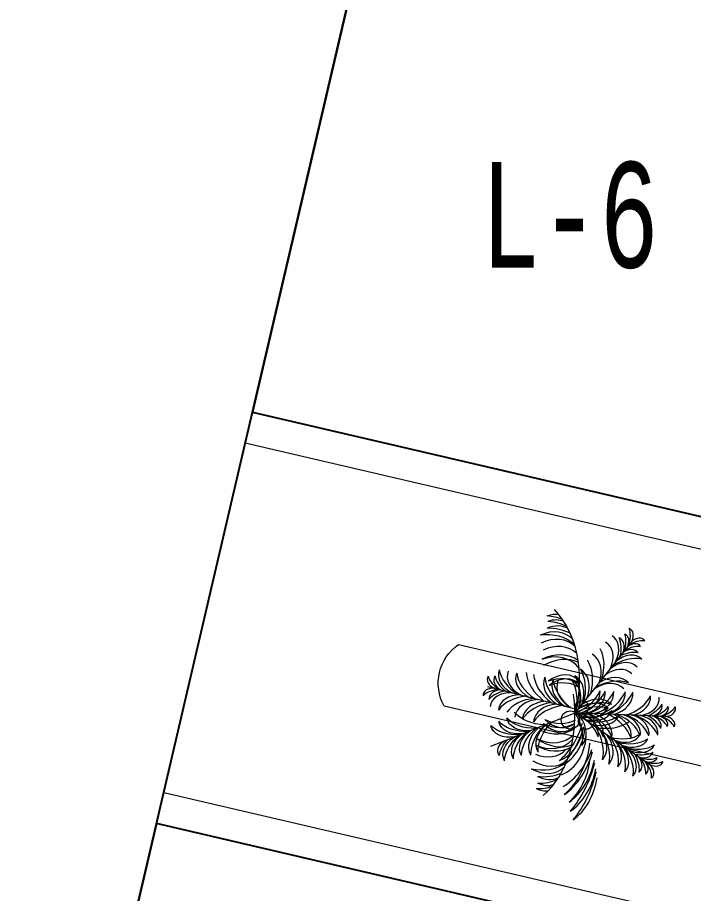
# Model space of a CAD drawing. Header units: millimetres. Extents: x 474016 to 477875, y 2288607 to 2292200.
# Drawn here: x 474050.51 to 474082.5, y 2288996.87 to 2289038.34 of the extents above; entities that cross this region are included whole.
import ezdxf
from ezdxf.enums import TextEntityAlignment as Align

# ---------------------------------------------------------------- set-up
doc = ezdxf.new("R2010")
doc.units = ezdxf.units.MM
doc.header["$LTSCALE"] = 50
for name, color, linetype, lineweight in [('BANQUETA', 251, 'Continuous', 5), ('JARDIN-HP', 64, 'Continuous', 5), ('JARDINES', 98, 'Continuous', 13), ('MANZANAS', 4, 'Continuous', 15)]:
    doc.layers.add(name, color=color, linetype=linetype, lineweight=lineweight)
for name, color, linetype in [('CVL_LOTIF', 1, 'Continuous'), ('POLIG. FISICO-TOPOGRAF', 194, 'Continuous'), ('POLIGONALGRAL', 7, 'Continuous')]:
    doc.layers.add(name, color=color, linetype=linetype)
doc.layers.add('MZ Y LT', color=7, linetype='Continuous', lineweight=13, true_color=0x0d2bf2)
doc.styles.add('MONOTXT4', font='MONOTXT4.shx', dxfattribs={"width": 0.55})

# ---------------------------------------------------------------- blocks, each defined once
blk = doc.blocks.new('A$C41BB26E9')
at = {"color": 0}
for p in [(1.999, 1.925), (3.251, -3.539)]:
    blk.add_line(p, (2.054, -0.938), dxfattribs=at)
at = {"color": 56}
for p, q in [((3.546, 1.506), (2.054, -0.938)), ((-0.293, 0.701), (2.054, -0.938)), ((1.382, -3.752), (1.923, -0.941))]:
    blk.add_line(p, q, dxfattribs=at)
for centre, radius in [((1.869, -0.738), 0.217), ((2.303, -0.578), 0.243), ((2.284, -1.082), 0.287)]:
    blk.add_circle(centre, radius)
at = {"color": 56, "true_color": 0x7a7a00}
for centre, major_axis, ratio, start_param, end_param in [((1.739, 1.845), (-0.007, 0.369), 0.723404, -1.366779, 0.20531), ((2.262, 1.855), (-0.007, 0.369), 0.723404, -0.20531, 1.366779), ((2.602, 1.398), (-0.018, 0.909), 0.723404, 0.433471, 1.121531), ((1.417, 1.375), (-0.018, 0.909), 0.723404, -1.121531, -0.433471), ((1.743, 1.62), (-0.007, 0.369), 0.723404, -1.366779, 0.20531), ((1.421, 1.15), (-0.018, 0.909), 0.723404, -1.121531, -0.433471), ((2.266, 1.63), (-0.007, 0.369), 0.723404, -0.20531, 1.366779), ((2.606, 1.173), (-0.018, 0.909), 0.723404, 0.433471, 1.121531), ((1.473, 0.902), (-0.015, 0.782), 0.723404, -1.305586, 0.091225), ((1.695, 1.314), (-0.009, 0.47), 0.723404, -1.190837, 0.194817), ((1.346, 0.731), (-0.022, 1.114), 0.723404, -0.994705, -0.373636), ((2.326, 1.326), (-0.009, 0.47), 0.723404, -0.194817, 1.190837), ((2.697, 0.758), (-0.022, 1.114), 0.723404, 0.373636, 0.994705), ((2.564, 0.923), (-0.015, 0.782), 0.723404, -0.091225, 1.305586), ((2.925, 0.425), (-0.026, 1.348), 0.723404, 0.312027, 1.166602), ((3.166, 1.386), (0.192, 0.315), 0.723404, -1.366779, 0.20531), ((2.642, 1.163), (0.473, 0.776), 0.723404, -1.121531, -0.433471), ((2.76, 1.355), (0.473, 0.776), 0.723404, -1.121531, -0.433471), ((3.283, 1.579), (0.192, 0.315), 0.723404, -1.366779, 0.20531), ((3.73, 1.306), (0.192, 0.315), 0.723404, -0.20531, 1.366779), ((1.457, 0.572), (-0.016, 0.83), 0.723404, -1.24346, 0.110756), ((1.116, 0.031), (-0.027, 1.414), 0.723404, -1.115718, -0.281779), ((2.593, 0.594), (-0.016, 0.83), 0.723404, -0.110756, 1.24346), ((2.954, 0.066), (-0.027, 1.414), 0.723404, 0.281779, 1.115718), ((2.361, 0.656), (0.432, 0.708), 0.723404, -1.24346, 0.110756), ((1.784, 0.383), (0.737, 1.208), 0.723404, -1.115718, -0.281779), ((2.552, 0.926), (0.407, 0.667), 0.723404, -1.305586, 0.091225), ((1.99, 0.678), (0.702, 1.151), 0.723404, -1.166602, -0.312027), ((2.961, 1.155), (0.245, 0.401), 0.723404, -1.190837, 0.194817), ((2.354, 0.85), (0.58, 0.951), 0.723404, -0.994705, -0.373636), ((3.654, 0.546), (0.473, 0.776), 0.723404, 0.433471, 1.121531), ((3.613, 1.114), (0.192, 0.315), 0.723404, -0.20531, 1.366779), ((3.771, 0.738), (0.473, 0.776), 0.723404, 0.433471, 1.121531), ((-0.082, 0.873), (-0.303, 0.211), 0.723404, -0.20531, 1.366779), ((0.487, 0.878), (-0.745, 0.52), 0.723404, 0.433471, 1.121531), ((2.599, 0.32), (-0.016, 0.83), 0.723404, -0.110756, 1.24346), ((2.96, -0.208), (-0.027, 1.414), 0.723404, 0.281779, 1.115718), ((2.219, 0.422), (0.432, 0.708), 0.723404, -1.24346, 0.110756), ((1.641, 0.149), (0.737, 1.208), 0.723404, -1.115718, -0.281779), ((3.484, 0.358), (0.407, 0.667), 0.723404, -0.091225, 1.305586), ((3.508, 0.147), (0.58, 0.951), 0.723404, 0.373636, 0.994705), ((3.5, 0.826), (0.245, 0.401), 0.723404, -0.194817, 1.190837), ((0.102, 0.744), (-0.303, 0.211), 0.723404, -0.20531, 1.366779), ((0.672, 0.75), (-0.745, 0.52), 0.723404, 0.433471, 1.121531), ((0.383, 0.614), (-0.385, 0.269), 0.723404, -0.194817, 1.190837), ((1.061, 0.579), (-0.913, 0.638), 0.723404, 0.373636, 0.994705), ((0.849, 0.569), (-0.641, 0.447), 0.723404, -0.091225, 1.305586), ((1.464, 0.568), (-1.105, 0.772), 0.723404, 0.312027, 1.166602), ((1.133, 0.399), (-0.68, 0.475), 0.723404, -0.110756, 1.24346), ((1.38, -0.167), (-0.02, 1.008), 0.723404, -1.13012, 0.094138), ((1.008, -0.803), (-0.033, 1.69), 0.723404, -1.023266, -0.261161), ((2.699, -0.141), (-0.02, 1.008), 0.723404, -0.094138, 1.13012), ((3.095, -0.763), (-0.033, 1.69), 0.723404, 0.261161, 1.023266), ((3.332, 0.064), (0.432, 0.708), 0.723404, -0.110756, 1.24346), ((3.521, -0.256), (0.702, 1.151), 0.723404, 0.312027, 1.166602), ((-0.382, 0.443), (-0.303, 0.211), 0.723404, -1.366779, 0.20531), ((-0.191, -0.093), (-0.745, 0.52), 0.723404, -1.121531, -0.433471), ((-0.197, 0.314), (-0.303, 0.211), 0.723404, -1.366779, 0.20531), ((1.357, 0.242), (-0.68, 0.475), 0.723404, -0.110756, 1.24346), ((1.789, 0.052), (-0.827, 0.577), 0.723404, -0.094138, 1.13012), ((2.525, 0.007), (-1.386, 0.967), 0.723404, 0.261161, 1.023266), ((1.385, -0.41), (-0.02, 1.008), 0.723404, -1.13012, 0.094138), ((1.013, -1.046), (-0.033, 1.69), 0.723404, -1.023266, -0.261161), ((1.118, -0.469), (0.88, 1.443), 0.723404, -1.023266, -0.261161), ((3.189, -0.169), (0.432, 0.708), 0.723404, -0.110756, 1.24346), ((3.353, -0.575), (0.737, 1.208), 0.723404, 0.281779, 1.115718), ((-0.006, -0.222), (-0.745, 0.52), 0.723404, -1.121531, -0.433471), ((0.224, -0.326), (-0.641, 0.447), 0.723404, -1.305586, 0.091225), ((0.022, 0.096), (-0.385, 0.269), 0.723404, -1.190837, 0.194817), ((0.288, -0.529), (-0.913, 0.638), 0.723404, -0.994705, -0.373636), ((1.988, -0.087), (-0.827, 0.577), 0.723404, -0.094138, 1.13012), ((1.391, -0.77), (-0.02, 1.008), 0.723404, -1.13012, 0.094138), ((2.71, -0.744), (-0.02, 1.008), 0.723404, -0.094138, 1.13012), ((1.586, -0.44), (0.525, 0.861), 0.723404, -1.13012, 0.094138), ((0.93, -0.777), (0.88, 1.443), 0.723404, -1.023266, -0.261161), ((3.026, -0.612), (0.525, 0.861), 0.723404, -0.094138, 1.13012), ((3.21, -0.808), (0.737, 1.208), 0.723404, 0.281779, 1.115718), ((0.482, -0.534), (-0.68, 0.475), 0.723404, -1.24346, 0.110756), ((1.02, -1.406), (-0.033, 1.69), 0.723404, -1.023266, -0.261161), ((1.397, -1.04), (-0.02, 1.008), 0.723404, -1.13012, 0.094138), ((2.505, -0.448), (-0.827, 0.577), 0.723404, -0.094138, 1.13012), ((3.24, -0.493), (-1.386, 0.967), 0.723404, 0.261161, 1.023266), ((2.638, -0.541), (-0.827, 0.577), 0.723404, -0.094138, 1.13012), ((3.373, -0.586), (-1.386, 0.967), 0.723404, 0.261161, 1.023266), ((1.361, -0.809), (0.525, 0.861), 0.723404, -1.13012, 0.094138), ((0.705, -1.146), (0.88, 1.443), 0.723404, -1.023266, -0.261161), ((1.445, -0.67), (0.525, 0.861), 0.723404, -1.13012, 0.094138), ((0.79, -1.007), (0.88, 1.443), 0.723404, -1.023266, -0.261161), ((3.107, -1.365), (-0.033, 1.69), 0.723404, 0.261161, 1.023266), ((2.716, -1.014), (-0.02, 1.008), 0.723404, -0.094138, 1.13012), ((2.9, -1.556), (0.88, 1.443), 0.723404, 0.261161, 1.023266), ((2.9, -0.819), (0.525, 0.861), 0.723404, -0.094138, 1.13012), ((3.026, -1.349), (0.88, 1.443), 0.723404, 0.261161, 1.023266), ((0.944, -1.284), (-1.16, 0.81), 0.723404, -1.115718, -0.281779), ((1.034, -1.03), (-0.827, 0.577), 0.723404, -1.13012, 0.094138), ((1.025, -1.676), (-0.033, 1.69), 0.723404, -1.023266, -0.261161), ((1.4, -1.202), (-0.02, 1.008), 0.723404, -1.13012, 0.094138), ((1.028, -1.838), (-0.033, 1.69), 0.723404, -1.023266, -0.261161), ((3.112, -1.635), (-0.033, 1.69), 0.723404, 0.261161, 1.023266), ((2.719, -1.176), (-0.02, 1.008), 0.723404, -0.094138, 1.13012), ((3.115, -1.797), (-0.033, 1.69), 0.723404, 0.261161, 1.023266), ((3.47, -1.48), (-1.656, 0.402), 0.714286, 3.88992, 4.86288), ((3.29, -2.282), (-2.814, 0.683), 0.714286, 4.170125, 4.780311), ((3.78, -1.381), (-1.599, 0.388), 0.714286, 3.86745, 4.883323), ((3.704, -2.103), (-2.624, 0.637), 0.714286, 4.179349, 4.820469), ((4.122, -1.283), (-1.534, 0.372), 0.714286, 3.888492, 4.926001), ((1.528, -1.375), (-0.827, 0.577), 0.723404, -1.13012, 0.094138), ((2.487, -1.496), (0.525, 0.861), 0.723404, -0.094138, 1.13012), ((2.952, -1.39), (-1.112, 0.27), 0.714286, 3.627505, 5.149011), ((3.161, -1.824), (-1.864, 0.452), 0.714286, 3.982805, 4.982914), ((2.716, -1.653), (-1.879, 0.456), 0.714286, 3.806569, 4.639337), ((3.658, -1.569), (-1.56, 0.378), 0.714286, 4.003422, 4.972752), ((1.824, -2.05), (-1.386, 0.967), 0.723404, -1.023266, -0.261161), ((2.046, -2.205), (-1.386, 0.967), 0.723404, -1.023266, -0.261161), ((1.883, -1.622), (-0.827, 0.577), 0.723404, -1.13012, 0.094138), ((2.487, -2.233), (0.88, 1.443), 0.723404, 0.261161, 1.023266), ((2.098, -2.039), (-1.864, 0.452), 0.714286, 3.982805, 4.744909), ((2.508, -1.48), (-1.112, 0.27), 0.714286, 3.627505, 4.912474), ((2.265, -2.005), (-1.864, 0.452), 0.714286, 3.982805, 4.744909), ((2.675, -1.447), (-1.112, 0.27), 0.714286, 3.627505, 4.993486), ((1.917, -2.392), (-2.123, 1.143), 0.72, -0.10808, 0.53304), ((1.154, -1.911), (-1.293, 0.697), 0.72, -0.170934, 0.844939), ((1.939, -1.971), (-1.507, 0.812), 0.72, -0.270525, 0.729584), ((2.016, -1.667), (-1.52, 0.819), 0.72, 0.073052, 0.90582), ((1.834, -1.504), (-0.899, 0.484), 0.72, -0.281097, 1.084884), ((1.96, -1.46), (-0.899, 0.484), 0.72, -0.200085, 1.084884), ((2.619, -1.732), (-1.507, 0.812), 0.72, -0.03252, 0.729584), ((2.178, -2.298), (-1.386, 0.967), 0.723404, -1.023266, -0.261161), ((1.033, -0.039), (0.319, 1.659), 0.723404, 3.402754, 4.164858), ((2.745, -1.688), (-1.507, 0.812), 0.72, -0.03252, 0.729584), ((0.804, -1.812), (1.484, 0.855), 0.72, -0.729584, 0.03252), ((1.582, -1.562), (0.885, 0.51), 0.72, -1.084884, 0.200085), ((0.931, -1.853), (1.484, 0.855), 0.72, -0.729584, 0.03252), ((1.71, -1.602), (0.885, 0.51), 0.72, -1.084884, 0.281097), ((1.144, -1.921), (1.484, 0.855), 0.72, -0.729584, 0.12698), ((1.426, -2.011), (1.484, 0.855), 0.72, -0.729584, 0.213498), ((1.617, -2.072), (1.484, 0.855), 0.72, -0.729584, 0.270525), ((1.531, -1.771), (1.496, 0.862), 0.72, -0.90582, -0.073052), ((1.643, -1.929), (1.52, 0.876), 0.72, -0.831119, 0.049618), ((1.482, -2.459), (-2.105, 1.134), 0.72, 0.016555, 0.382187), ((0.429, -1.859), (-1.012, 0.545), 0.72, 0.006837, 0.780102), ((1.981, -2.43), (-2.379, 1.282), 0.72, 0.051792, 0.431948), ((0.867, -1.982), (-1.241, 0.668), 0.72, -0.213612, 0.823897), ((0.982, -0.304), (0.319, 1.659), 0.723404, 3.402754, 4.164858), ((1.292, -0.729), (0.19, 0.99), 0.723404, 3.047455, 4.271712), ((1.322, -0.57), (0.19, 0.99), 0.723404, 3.047455, 4.271712), ((3.032, -0.698), (0.319, 1.659), 0.723404, 2.118327, 2.880431), ((2.401, -1.99), (1.273, 0.733), 0.72, -0.844939, 0.170934), ((1.652, -2.492), (2.089, 1.203), 0.72, -0.53304, 0.10808), ((2.69, -2.053), (1.221, 0.704), 0.72, -0.823897, 0.213612), ((1.589, -2.532), (2.342, 1.349), 0.72, -0.431948, -0.051792), ((3.123, -1.917), (0.996, 0.574), 0.72, -0.780102, -0.006837), ((2.089, -2.546), (2.072, 1.193), 0.72, -0.382187, -0.016555), ((-0.076, -1.922), (-0.877, 0.472), 0.72, 0.267806, 0.75224), ((1.309, -2.496), (-2.105, 1.134), 0.72, 0.093724, 0.382187), ((0.097, -1.885), (-0.877, 0.472), 0.72, 0.078285, 0.75224), ((1.241, -0.994), (0.19, 0.99), 0.723404, 3.047455, 4.271712), ((2.536, -1.243), (0.19, 0.99), 0.723404, 2.011473, 3.235731), ((3.456, -1.934), (0.863, 0.497), 0.72, -0.75224, -0.078285), ((2.262, -2.578), (2.072, 1.193), 0.72, -0.382187, -0.093724), ((3.63, -1.966), (0.863, 0.497), 0.72, -0.75224, -0.267806), ((0.914, -0.658), (0.319, 1.659), 0.723404, 3.402754, 4.164858), ((2.468, -1.597), (0.19, 0.99), 0.723404, 2.011473, 3.235731), ((2.964, -1.052), (0.319, 1.659), 0.723404, 2.118327, 2.880431), ((0.868, -0.896), (0.319, 1.659), 0.723404, 3.402754, 4.164858), ((2.422, -1.835), (0.19, 0.99), 0.723404, 2.011473, 3.235731), ((0.885, -1.467), (0.267, 1.389), 0.723404, 3.423371, 4.25731), ((1.129, -2.058), (0.157, 0.815), 0.723404, 3.030837, 4.385053), ((2.691, -1.814), (0.267, 1.389), 0.723404, 2.025875, 2.859814), ((1.077, -2.327), (0.157, 0.815), 0.723404, 3.030837, 4.385053), ((2.193, -2.542), (0.157, 0.815), 0.723404, 1.898132, 3.252348), ((2.639, -2.083), (0.267, 1.389), 0.723404, 2.025875, 2.859814), ((0.788, -2.093), (0.255, 1.324), 0.723404, 3.45362, 4.308195), ((1.037, -2.655), (0.148, 0.768), 0.723404, 3.050367, 4.447179), ((2.109, -2.861), (0.148, 0.768), 0.723404, 1.836006, 3.232818), ((0.941, -2.466), (0.21, 1.094), 0.723404, 3.515228, 4.136297), ((2.268, -2.721), (0.21, 1.094), 0.723404, 2.146888, 2.767957), ((0.944, -2.891), (0.172, 0.893), 0.723404, 3.575063, 4.263123), ((1.181, -3.408), (0.07, 0.363), 0.723404, 2.936283, 4.508372), ((1.695, -3.507), (0.07, 0.363), 0.723404, 1.774814, 3.346903), ((2.108, -3.115), (0.172, 0.893), 0.723404, 2.020062, 2.708122), ((1.806, -3.218), (0.089, 0.462), 0.723404, 1.950755, 3.33641)]:
    blk.add_ellipse(centre, major_axis=major_axis, ratio=ratio, start_param=start_param, end_param=end_param, dxfattribs=at)
at = {"color": 0}
for centre, major_axis, ratio, start_param, end_param in [((1.529, -1.844), (-1.386, 0.967), 0.723404, -1.023266, -0.261161), ((1.242, -4.458), (3.82, 2.201), 0.72, 0.180287, 1.122445)]:
    blk.add_ellipse(centre, major_axis=major_axis, ratio=ratio, start_param=start_param, end_param=end_param, dxfattribs=at)
at = {"color": 56}
for centre, major_axis, ratio, start_param, end_param in [((3.011, -1.71), (-1.909, 0.463), 0.714286, 3.88127, 4.762007), ((2.383, -4.345), (-3.881, 2.091), 0.72, -1.122445, -0.180287), ((1.75, -1.53), (-0.827, 0.577), 0.723404, -1.13012, 0.094138), ((1.425, -1.854), (-1.339, 0.721), 0.72, -0.150491, 0.822469), ((1.909, -1.829), (-1.544, 0.832), 0.72, -0.049618, 0.831119), ((2.147, -2.08), (1.242, 0.715), 0.72, -0.708967, 0.260363), ((1.186, -3.099), (0.089, 0.462), 0.723404, 2.946776, 4.33243)]:
    blk.add_ellipse(centre, major_axis=major_axis, ratio=ratio, start_param=start_param, end_param=end_param, dxfattribs=at)
at = {"color": 56, "true_color": 0x7a7a00, "extrusion": (0, 0, -1)}
for centre, major_axis, start_param, end_param in [((2.966, -0.422), (-0.706, 1.535), 3.402754, 4.164858), ((1.171, -1.515), (-0.706, 1.535), 2.118327, 2.880431), ((2.88, -1.154), (-0.421, 0.916), 3.047455, 4.271712), ((3.068, -0.643), (-0.706, 1.535), 3.402754, 4.164858), ((1.517, -1.97), (-0.591, 1.285), 2.025875, 2.859814), ((2.981, -1.375), (-0.421, 0.916), 3.047455, 4.271712), ((3.187, -1.201), (-0.591, 1.285), 3.423371, 4.25731), ((2.059, -2.309), (-0.347, 0.754), 1.898132, 3.252348), ((1.632, -2.219), (-0.591, 1.285), 2.025875, 2.859814), ((3.092, -1.834), (-0.347, 0.754), 3.030837, 4.385053), ((3.302, -1.45), (-0.591, 1.285), 3.423371, 4.25731), ((2.174, -2.557), (-0.347, 0.754), 1.898132, 3.252348), ((1.802, -2.536), (-0.563, 1.225), 1.974991, 2.829566), ((3.206, -2.082), (-0.347, 0.754), 3.030837, 4.385053), ((3.432, -1.787), (-0.563, 1.225), 3.45362, 4.308195), ((2.332, -2.848), (-0.327, 0.71), 1.836006, 3.232818), ((3.324, -2.392), (-0.327, 0.71), 3.050367, 4.447179), ((3.372, -2.185), (-0.465, 1.012), 3.515228, 4.136297), ((3.285, -2.858), (-0.196, 0.427), 2.946776, 4.33243)]:
    blk.add_ellipse(centre, major_axis=major_axis, ratio=0.723404, start_param=start_param, end_param=end_param, dxfattribs=at)

msp = doc.modelspace()

# ---------------------------------------------------------------- linework, layer by layer
msp.add_lwpolyline([(474015.964, 2288823.713), (474235.189, 2289764.407)])
at = {"layer": 'BANQUETA'}
for points in [[(474061.289, 2289018.201), (474183.026, 2288989.83, 0.414214), (474185.428, 2288991.324), (474196.549, 2289039.045, 0.414214), (474195.055, 2289041.447), (474073.318, 2289069.817)], [(474045.401, 2288950.027), (474167.139, 2288921.657, 0.414214), (474169.54, 2288923.151), (474180.662, 2288970.872, 0.414214), (474179.168, 2288973.274), (474057.43, 2289001.644)]]:
    msp.add_lwpolyline(points, format="xyb", dxfattribs=at)
at = {"layer": 'CVL_LOTIF'}
for points in [[(474091.651, 2289038.335), (474067.303, 2289044.009), (474061.629, 2289019.661), (474085.976, 2289013.987)], [(474081.437, 2288994.509), (474057.09, 2289000.183), (474051.415, 2288975.836), (474075.763, 2288970.162)]]:
    msp.add_lwpolyline(points, close=True, dxfattribs=at)
at = {"layer": 'JARDINES'}
msp.add_lwpolyline([(474181.438, 2288983.013, -0.388075), (474180.757, 2288980.091), (474070.706, 2289005.738, -0.386646), (474071.387, 2289008.66)], format="xyb", close=True, dxfattribs=at)
at = {"layer": 'MANZANAS'}
msp.add_lwpolyline([(474015.964, 2288823.713), (474235.189, 2289764.407), (474345.027, 2290122.777)], dxfattribs=at)
at = {"layer": 'POLIG. FISICO-TOPOGRAF'}
msp.add_lwpolyline([(474142.508, 2288807.157), (474015.964, 2288823.713), (474235.189, 2289764.407), (474514.9, 2290677.025), (474993.885, 2291112.494), (475533.744, 2290888.924), (474404.538, 2289616.523), (474693.544, 2289380.89), (474519.469, 2288757.839), (474392.255, 2288774.482)], dxfattribs=at)
at = {"layer": 'POLIGONALGRAL', "color": 3}
msp.add_lwpolyline([(474015.964, 2288823.713), (474235.189, 2289764.407), (474345.027, 2290122.777), (474674.083, 2289920.248), (474404.538, 2289616.523), (474693.544, 2289380.89), (474519.469, 2288757.839)], close=True, dxfattribs=at)

# ---------------------------------------------------------------- block references
at = {"layer": 'JARDIN-HP', "color": 8, "xscale": 1.499999999826813, "yscale": 1.499999999826813, "zscale": 1.499999999826813, "rotation": 266.6565195172511}
msp.add_blockref('A$C41BB26E9', (474078.492, 2289008.411), dxfattribs=at)

# ---------------------------------------------------------------- texts
at = {"layer": 'MZ Y LT', "lineweight": 13, "style": 'MONOTXT4', "width": 0.65}
msp.add_text('L-6', height=5, dxfattribs=at).set_placement((474076.64, 2289028.998), align=Align.MIDDLE)

doc.saveas('drawing.dxf')
